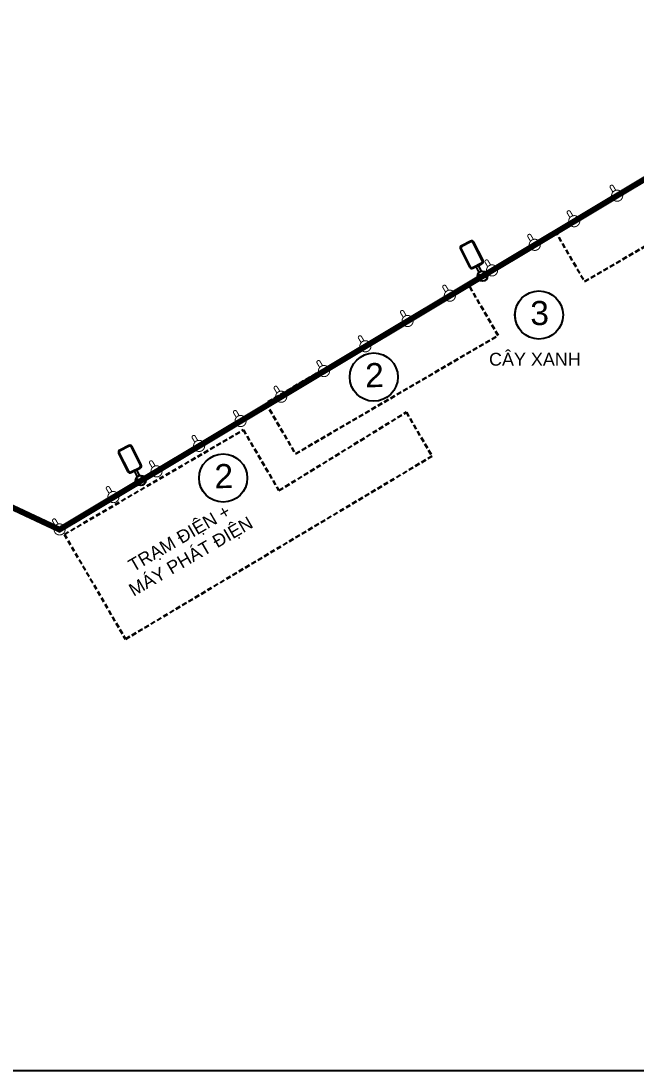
# Model space of a CAD drawing. Header units: inches. Extents: x 245672 to 1592568, y 1207716 to 2415717.
# Drawn here: x 612630.7 to 612662.1, y 1207715.5 to 1207769.2 of the extents above; entities that cross this region are included whole.
import ezdxf
from ezdxf.enums import TextEntityAlignment as Align

# ---------------------------------------------------------------- set-up
doc = ezdxf.new("R2010")
doc.units = ezdxf.units.IN
doc.header["$MEASUREMENT"] = 0
doc.set_wipeout_variables(frame=1)
for name, pattern in [('$0$HIDDEN', [0.375, 0.25, -0.125]), ('DASHED', [0.75, 0.5, -0.25]), ('DIVIDE', [1.25, 0.5, -0.25, 0, -0.25, 0, -0.25])]:
    doc.linetypes.add(name, pattern=pattern)
for name, color, linetype in [('02-TEXT', 7, 'Continuous'), ('5L', 1, 'Continuous'), ('E-LIGHT', 160, 'Continuous'), ('TAD - TEXT', 7, 'Continuous'), ('TT.TAD - LANDMARK', 6, 'Continuous')]:
    doc.layers.add(name, color=color, linetype=linetype)
doc.styles.add('arial', font='arial.ttf')

# ---------------------------------------------------------------- blocks, each defined once
blk = doc.blocks.new('TEN HANG MUC')
at = {"color": 6}
blk.add_wipeout([(2345, 1911), (1660, 2528), (786, 2917), (19, 3016), (-923, 2865), (-1651, 2509), (-2252, 1976), (-2569, 1533), (-2837, 936), (-2949, 453), (-2970, -243), (-2929, -539), (-2770, -1090), (-2597, -1452), (-2206, -1997), (-1798, -2371), (-1275, -2690), (-877, -2847), (-443, -2948), (19, -2984), (679, -2910), (1121, -2774), (1620, -2521), (2070, -2173), (2418, -1785), (2615, -1487), (2815, -1069), (2950, -625), (3019, 16), (2939, 706), (2780, 1190), (2523, 1668)], dxfattribs=at).dxf.layer = '02-TEXT'
at = {"layer": '02-TEXT', "color": 6}
blk.add_circle((19, 16), 3000, dxfattribs=at)
at = {"layer": '02-TEXT', "color": 6, "linetype": 'Continuous', "style": 'arial'}
blk.add_attdef('A', text='', height=3000, dxfattribs=at).set_placement((100, -1243), align=Align.CENTER)
blk = doc.blocks.new('KHOI XD1')
at = {"layer": 'TT.TAD - LANDMARK', "linetype": 'Continuous', "xscale": 0.0004103999999999999, "yscale": 0.0004103999999999999, "zscale": 0.0004103999999999999, "rotation": 0.8617172174704556}
for p, values in [((614084.959, 1204762.039), {'A': '3'}), ((614076.514, 1204758.865, 98), {'A': '2'}), ((614068.811, 1204753.704, 98), {'A': '2'})]:
    blk.add_blockref('TEN HANG MUC', p, dxfattribs=at).add_auto_attribs(values)
at = {"layer": 'TAD - TEXT', "linetype": 'Continuous', "ltscale": 5, "style": 'arial'}
blk.add_text('CÂY XANH', height=0.6566, dxfattribs=at).set_placement((614082.414, 1204759.455, 78.4))
at = {"layer": 'TAD - TEXT', "insert": (614060.747, 1204747.636, 78.4), "char_height": 0.65664, "width": 13.03641, "attachment_point": 1, "rotation": 30.1297, "style": 'arial'}
blk.add_mtext('\\pi3.63656;TRẠM ĐIỆN +\\P\\pi3.02202;MÁY PHÁT ĐIỆN', dxfattribs=at)
blk = doc.blocks.new('s250')
at = {"layer": 'E-LIGHT', "color": 10}
for p, q in [((-0.71, 0.71), (0.71, -0.71)), ((-0.71, -0.71), (0.71, 0.71)), ((0.97, 0.25), (2.26, 0.25)), ((0.97, -0.25), (2.26, -0.25))]:
    blk.add_line(p, q, dxfattribs=at)
for points in [[(7.26, -1), (7.26, 1, 0.414214), (6.76, 1.5), (2.76, 1.5, 0.414214), (2.26, 1), (2.26, -1, 0.414214), (2.76, -1.5), (6.76, -1.5, 0.414214)], [(7.1, -1), (7.1, 1, 0.414214), (6.76, 1.34), (2.76, 1.34, 0.414214), (2.42, 1), (2.42, -1, 0.414214), (2.76, -1.34), (6.76, -1.34, 0.414214)]]:
    blk.add_lwpolyline(points, format="xyb", close=True, dxfattribs=at)
blk.add_circle((0, 0), 1, dxfattribs=at)
blk = doc.blocks.new('ĐÈN 1 PHÍA')
at = {"color": 1, "const_width": 0.1}
blk.add_lwpolyline([(-0.17, 0.53), (-0.17, 1.07, -1), (0.18, 1.07), (0.18, 0.53)], format="xyb", dxfattribs=at)
blk.add_lwpolyline([(0.27, -0.5, 8.419148), (0.01, -0.56, 0.118777)], format="xyb", close=True, dxfattribs=at)
blk = doc.blocks.new('HTCT CHIEU SANG')
at = {"color": 1, "linetype": 'DIVIDE', "ltscale": 2, "const_width": 0.3, "elevation": 0}
blk.add_lwpolyline([(613883.979, 1204776.942), (613906.453, 1204777.743), (613908.417, 1204731.27), (613899.463, 1204724.675), (613879.266, 1204728.23), (613859.678, 1204735.403), (613831.772, 1204745.554), (613813.696, 1204752.136), (613802.702, 1204759.136), (613817.219, 1204816.854), (613824.438, 1204836.818), (613848.48, 1204932.994), (613851.588, 1204938.435), (613876.897, 1204939.284), (613882.548, 1204939.346), (613890.73, 1204935.123), (613894.903, 1204835.118), (613895.836, 1204822.402), (613903.527, 1204795.547)], dxfattribs=at)
at = {"xscale": 0.4999999999999998, "yscale": 0.4999999999999998, "zscale": 0.4999999999999998, "rotation": 92.29310606412865}
for p in [(613907.023, 1204764.462, 0), (613907.122, 1204761.911, 0), (613907.222, 1204759.563, 0), (613907.329, 1204757.018, 0), (613907.435, 1204754.506, 0), (613907.542, 1204751.99, 0), (613907.648, 1204749.479, 0), (613907.752, 1204747.011, 0), (613907.86, 1204744.463, 0), (613907.962, 1204742.045, 0), (613908.068, 1204739.577, 0), (613908.173, 1204737.043, 0), (613908.276, 1204734.476, 0), (613908.417, 1204731.27, 0)]:
    blk.add_blockref('ĐÈN 1 PHÍA', p, dxfattribs=at)
at = {"layer": 'E-LIGHT', "color": 10, "linetype": 'DASHED', "ltscale": 5, "xscale": 0.2582360392576085, "yscale": 0.2582360392576085, "zscale": 0.2582360392576085, "rotation": 178.1670830562977}
for p in [(613907.35, 1204756.457, 0), (613908.194, 1204736.114, 0)]:
    blk.add_blockref('s250', p, dxfattribs=at)

msp = doc.modelspace()

# ---------------------------------------------------------------- linework, layer by layer
at = {"layer": 'Defpoints', "color": 7, "true_color": 0xffffff}
msp.add_lwpolyline([(612863.5152, 1207715.5173), (612566.5152, 1207715.5173), (612566.5152, 1207925.5173), (612863.5152, 1207925.5173)], close=True, dxfattribs=at)

# ---------------------------------------------------------------- next in the draw order: block references
msp.add_blockref('KHOI XD1', (-1427.8196, 2992.112))

# ---------------------------------------------------------------- next in the draw order: block references
at = {"rotation": 298.4891828750128}
msp.add_blockref('HTCT CHIEU SANG', (-739044.2504, 1172663.5201, 0), dxfattribs=at)

# ---------------------------------------------------------------- next in the draw order: linework, layer by layer
at = {"layer": '5L', "color": 7, "linetype": '$0$HIDDEN', "lineweight": 30, "true_color": 0xffffff}
for points, elevation in [([(612657.9698, 1207758.4505), (612659.4817, 1207755.8608), (612669.8448, 1207761.911), (612668.3323, 1207764.5018), (612657.9691, 1207758.4516)], 97.9998), ([(612632.8841, 1207742.9425), (612642.0382, 1207748.2869), (612643.8526, 1207745.1792), (612650.3702, 1207749.1875), (612651.6817, 1207746.943), (612636.0099, 1207737.5885)], 0.0018), ([(612632.8841, 1207742.9425), (612636.0099, 1207737.5885)], 0.0018)]:
    msp.add_lwpolyline(points, dxfattribs=dict(at, elevation=elevation))
msp.add_lwpolyline([(612643.1832, 1207749.6511), (612644.6958, 1207747.0603), (612655.0589, 1207753.1105), (612653.5463, 1207755.7013), (612643.1832, 1207749.6511)], dxfattribs=at)

doc.saveas('drawing.dxf')
